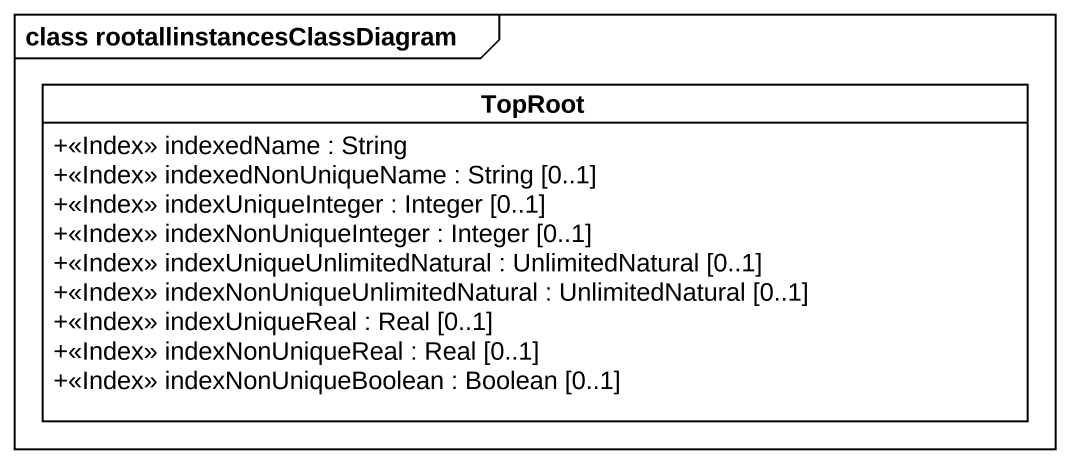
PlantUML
@startuml
mainframe class rootallinstancesClassDiagram
hide circle
hide empty members
skinparam classAttributeIconSize 0
class TopRoot {
  +<<Index>> indexedName : String
  +<<Index>> indexedNonUniqueName : String [0..1]
  +<<Index>> indexUniqueInteger : Integer [0..1]
  +<<Index>> indexNonUniqueInteger : Integer [0..1]
  +<<Index>> indexUniqueUnlimitedNatural : UnlimitedNatural [0..1]
  +<<Index>> indexNonUniqueUnlimitedNatural : UnlimitedNatural [0..1]
  +<<Index>> indexUniqueReal : Real [0..1]
  +<<Index>> indexNonUniqueReal : Real [0..1]
  +<<Index>> indexNonUniqueBoolean : Boolean [0..1]
}
@enduml
